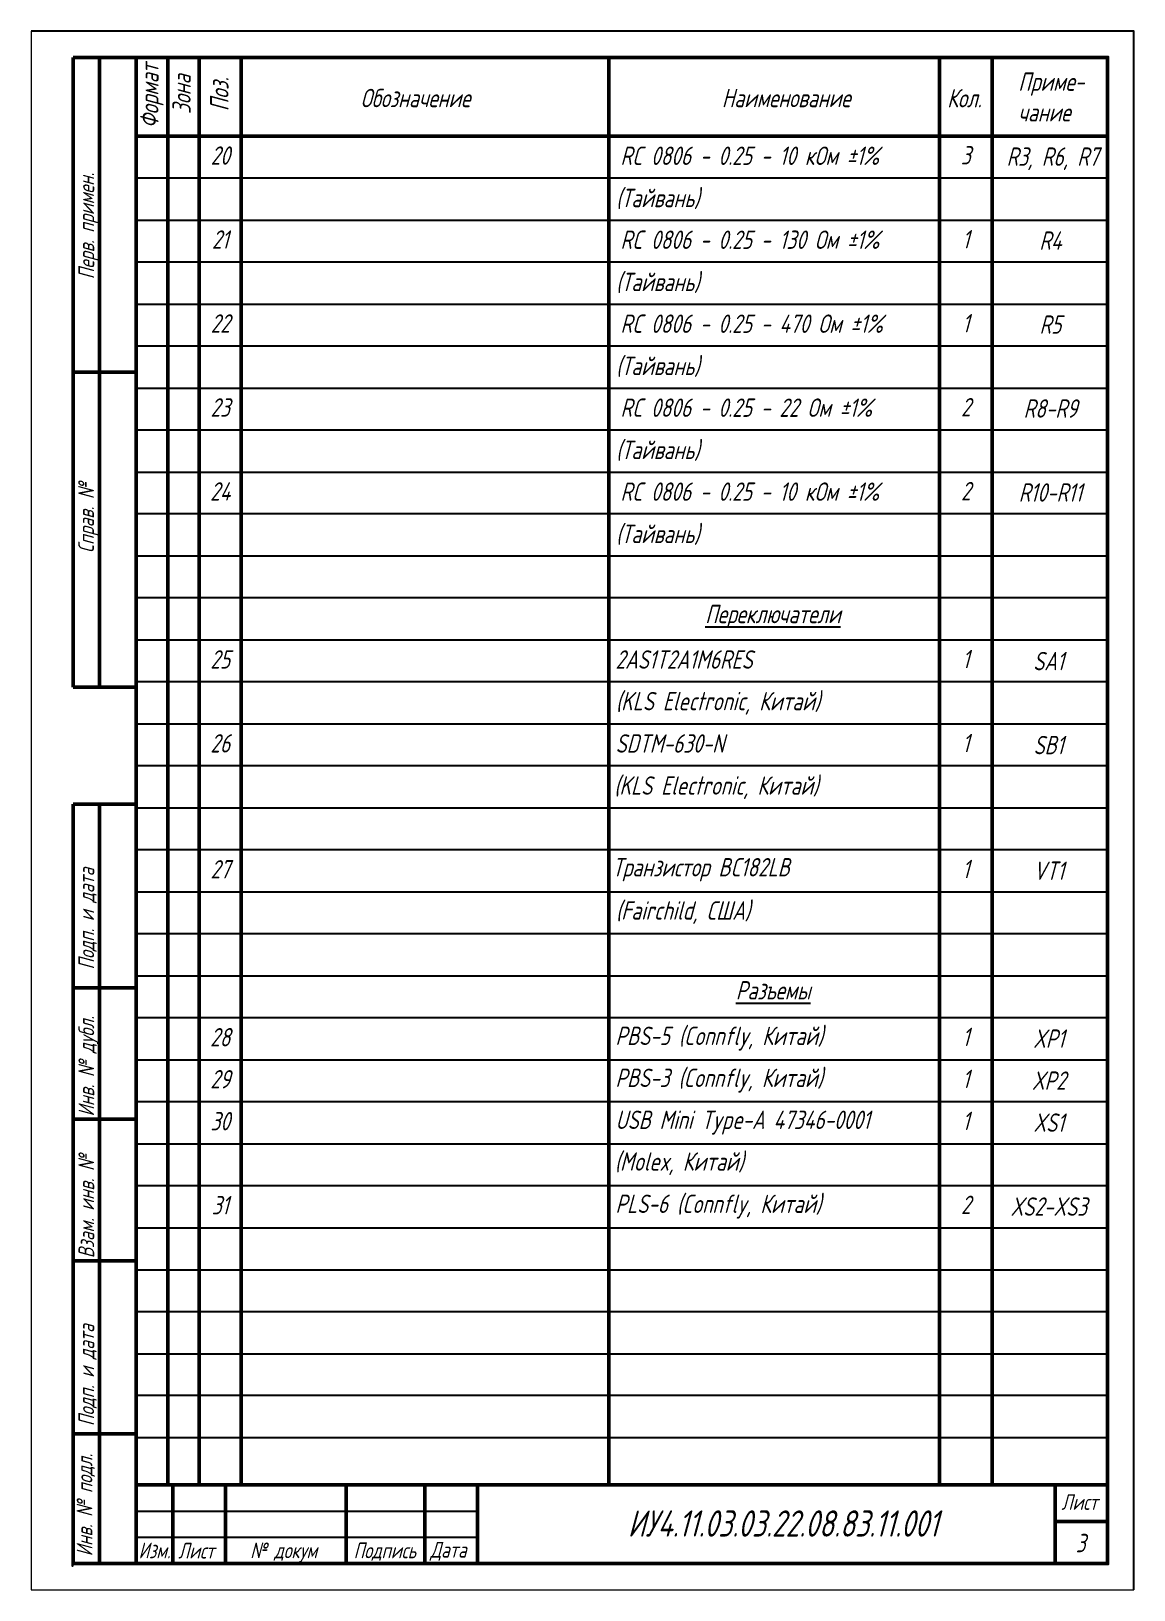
# Paper-space layout 'Лист3' of a CAD drawing. Header units: millimetres. Extents: x 0 to 210, y 0 to 297.
# The model-space entities are those that its viewports show. They can reach past a viewport. Long polylines and large blocks are cut down to what shows.
import ezdxf

# ---------------------------------------------------------------- set-up
doc = ezdxf.new("R2010")
doc.units = ezdxf.units.MM
doc.layers.add('FORM', color=7, linetype='Continuous')
doc.layers.add('NEVIDIM', color=1, linetype='Continuous')
doc.styles.get("Standard").update_dxf_attribs({"font": '', "width": 0.8, "oblique": 15})
doc.styles.get('Standard').set_extended_font_data('GOST type B')

msp = doc.modelspace()

# ---------------------------------------------------------------- linework, layer by layer
at = {"color": 0, "lineweight": 50}
for p, q in [((7851.76, 6771.21), (7851.76, 6891.21)), ((7856.76, 6771.21), (7856.76, 6891.21)), ((7851.76, 6831.21), (7863.76, 6831.21)), ((7863.76, 6771.21), (7851.76, 6771.21)), ((7863.76, 6748.91), (7851.76, 6748.91)), ((7856.76, 6748.91), (7856.76, 6603.91)), ((7851.76, 6713.91), (7863.76, 6713.91)), ((7863.76, 6688.91), (7851.76, 6688.91)), ((7851.76, 6661.91), (7863.76, 6661.91)), ((7863.76, 6628.91), (7851.76, 6628.91))]:
    msp.add_line(p, q, dxfattribs=at)
at = {"lineweight": 50}
for p, q in [((8048.76, 6891.21), (7851.76, 6891.21)), ((7863.76, 6604.21), (7863.76, 6891.21)), ((8048.76, 6891.21), (8048.76, 6604.21)), ((7851.76, 6748.91), (7851.76, 6603.91)), ((7863.76, 6619.21), (8048.76, 6619.21)), ((8038.76, 6604.21), (8038.76, 6619.21))]:
    msp.add_line(p, q, dxfattribs=at)
at = {"color": 0}
msp.add_line((7851.76, 6748.91), (7851.76, 6748.91), dxfattribs=at)
at = {"layer": 'FORM', "color": 0, "lineweight": 50}
for p, q in [((7869.76, 6891.21), (7869.76, 6619.21)), ((7875.76, 6891.21), (7875.76, 6619.21)), ((7883.76, 6891.21), (7883.76, 6619.21)), ((7953.76, 6891.21), (7953.76, 6619.21)), ((8016.76, 6619.21), (8016.76, 6891.21)), ((8026.76, 6619.21), (8026.76, 6891.21)), ((7863.76, 6876.21), (8048.76, 6876.21)), ((7870.76, 6604.21), (7870.76, 6619.21)), ((7880.76, 6619.21), (7880.76, 6604.21)), ((7903.76, 6604.21), (7903.76, 6619.21)), ((7918.76, 6619.21), (7918.76, 6604.21)), ((7928.76, 6604.21), (7928.76, 6619.21)), ((8048.76, 6612.21), (8038.76, 6612.21)), ((8048.76, 6604.21), (7851.76, 6604.21))]:
    msp.add_line(p, q, dxfattribs=at)
at = {"layer": 'FORM', "color": 0, "lineweight": 25}
for p, q in [((8048.76, 6868.21), (7863.76, 6868.21)), ((7863.76, 6860.21), (8048.76, 6860.21)), ((8048.76, 6852.21), (7863.76, 6852.21)), ((7863.76, 6844.21), (8048.76, 6844.21)), ((8048.76, 6836.21), (7863.76, 6836.21)), ((7863.76, 6828.21), (8048.76, 6828.21)), ((8048.76, 6820.21), (7863.76, 6820.21)), ((7863.76, 6812.21), (8048.76, 6812.21)), ((8048.76, 6804.21), (7863.76, 6804.21)), ((7863.76, 6796.21), (8048.76, 6796.21)), ((8048.76, 6788.21), (7863.76, 6788.21)), ((7863.76, 6780.21), (8048.76, 6780.21)), ((8048.76, 6772.21), (7863.76, 6772.21)), ((7863.76, 6764.21), (8048.76, 6764.21)), ((8048.76, 6756.21), (7863.76, 6756.21)), ((7863.76, 6748.21), (8048.76, 6748.21)), ((8048.76, 6740.21), (7863.76, 6740.21)), ((7863.76, 6732.21), (8048.76, 6732.21)), ((8048.76, 6724.21), (7863.76, 6724.21)), ((7863.76, 6716.21), (8048.76, 6716.21)), ((8048.76, 6708.21), (7863.76, 6708.21)), ((7863.76, 6700.21), (8048.76, 6700.21)), ((8048.76, 6692.21), (7863.76, 6692.21)), ((7863.76, 6684.21), (8048.76, 6684.21)), ((8048.76, 6676.21), (7863.76, 6676.21)), ((7863.76, 6668.21), (8048.76, 6668.21)), ((7863.76, 6660.21), (8048.76, 6660.21)), ((8048.76, 6652.21), (7863.76, 6652.21)), ((7863.76, 6644.21), (8048.76, 6644.21)), ((8048.76, 6636.21), (7863.76, 6636.21)), ((7863.76, 6628.21), (8048.76, 6628.21)), ((7863.76, 6614.21), (7928.76, 6614.21)), ((7928.76, 6609.21), (7863.76, 6609.21))]:
    msp.add_line(p, q, dxfattribs=at)
at = {"layer": 'FORM', "color": 0}
msp.add_lwpolyline([(7843.76, 6599.21), (8053.76, 6599.21), (8053.76, 6896.21), (7843.76, 6896.21)], close=True, dxfattribs=at)
at = {"layer": 'NEVIDIM', "color": 0, "linetype": 'Continuous'}
for p in [(8048.86, 6891.31), (7851.66, 6603.81), (8048.86, 6604.11)]:
    msp.add_point(p, dxfattribs=at)

# ---------------------------------------------------------------- texts
at = {"color": 0, "oblique": 15, "width": 0.8}
for s, p in [('Перв. примен.', (7855.76, 6848.95)), ('Подп. и дата', (7855.76, 6717.41)), ('Инв. № дубл.', (7855.76, 6689.41)), ('Взам. инв. №', (7855.76, 6662.41)), ('Подп. и дата', (7855.76, 6630.41))]:
    msp.add_text(s, height=3, rotation=90, dxfattribs=at).set_placement(p)
for s, p in [('Лист', (8039.98, 6614.44)), ('Дата', (7919.76, 6605.34)), ('Изм.', (7864.21, 6605.22)), ('Лист', (7871.76, 6605.17)), ('№ докум', (7885.47, 6605.23)), ('Подпись', (7905.17, 6605.22))]:
    msp.add_text(s, height=3, dxfattribs=at).set_placement(p)
at = {"attachment_point": 1, "rotation": 90}
for s, width, gutter_width, heights, insert, char_height in [('\\pxqc;Формат', 8, 25, [0], (7864.52, 6879.86), 3.5), ('\\pxqc;Зона', 8, 25, [0], (7870.65, 6880.18), 3.5), ('\\pxqc;Поз.', 8, 25, [0], (7877.86, 6880.18), 3.5), ('Справ. №', 26.3521, 25, [12.33], (7852.72, 6796.79), 3), ('Инв. № подл.', 22.3068, 12.5, [1.07], (7852.42, 6605.6), 3)]:
    msp.add_mtext_dynamic_manual_height_columns(s, width=width, gutter_width=gutter_width, heights=heights, dxfattribs=dict(at, insert=insert, char_height=char_height))
at = {"char_height": 3.5, "attachment_point": 1}
for s, width, heights, insert in [('Приме-\\Pчание', 48.3453, [0], (8031.75, 6888.34)), ('\\pxqc;Обозначение', 71.7299, [0], (7881.07, 6885.22)), ('\\pxqc;Наименование', 71.7299, [0], (7951.67, 6885.22)), ('Кол.', 5.3745, [0], (8018.21, 6885.19)), ('\\pxqc;20', 8, [0], (7875.76, 6874.26)), ('RC 0806 - 0.25 - 10 кОм %%P1%  ', 109.816, [0], (7955.99, 6874.22)), ('\\pxqc;3', 10, [0], (8016.76, 6874.32)), ('\\pxqc;R3, R6, R7', 20.5058, [9.24], (8028.04, 6874.06)), ('\\pxqc;21', 8, [0], (7875.76, 6858.26)), ('RC 0806 - 0.25 - 130 Ом %%P1%  ', 109.816, [0], (7955.99, 6858.22)), ('\\pxqc;1', 10, [0], (8016.76, 6858.32)), ('\\pxqc;R4', 19.6684, [0], (8028.04, 6858.06)), ('\\pxqc;22', 8, [0], (7875.76, 6842.26)), ('RC 0806 - 0.25 - 470 Ом %%P1%  ', 109.816, [0], (7955.99, 6842.22)), ('\\pxqc;1', 10, [0], (8016.76, 6842.32)), ('\\pxqc;R5', 19.6684, [0], (8028.04, 6842.06)), ('\\pxqc;23', 8, [0], (7875.76, 6826.26)), ('RC 0806 - 0.25 - 22 Ом %%P1%  ', 109.816, [0], (7955.99, 6826.22)), ('\\pxqc;2', 10, [0], (8016.76, 6826.32)), ('\\pxqc;R8-R9', 19.6684, [0], (8028.04, 6826.06)), ('\\pxqc;24', 8, [0], (7875.76, 6810.26)), ('RC 0806 - 0.25 - 10 кОм %%P1%  ', 109.816, [0], (7955.99, 6810.22)), ('\\pxqc;2', 10, [0], (8016.76, 6810.32)), ('\\pxqc;R10-R11', 19.6684, [0], (8028.04, 6810.06)), ('\\pxqc;{\\LПереключатели}', 63.071, [7.59], (7953.49, 6786.9)), ('\\pxqc;25', 8, [0], (7875.76, 6778.26)), ('2AS1T2A1M6RES', 109.816, [0], (7955.05, 6778.23)), ('\\pxqc;1', 10, [0], (8016.76, 6778.32)), ('\\pxqc;SA1', 19.6684, [0], (8027.68, 6777.93)), ('\\pxqc;26', 8, [0], (7875.76, 6762.26)), ('SDTM-630-N ', 109.816, [0], (7955.05, 6762.23)), ('\\pxqc;1', 10, [0], (8016.76, 6762.32)), ('\\pxqc;SB1', 19.6684, [0], (8027.68, 6761.93)), ('\\pxqc;27', 8, [0], (7875.76, 6738.26)), ('Транзистор BC182LB ', 109.816, [0], (7954.48, 6738.65)), ('\\pxqc;1', 10, [0], (8016.76, 6738.32)), ('\\pxqc;VT1', 19.6684, [0], (8027.73, 6737.99)), ('\\pxqc;{\\LРазъемы}', 63.1704, [7.59], (7953.48, 6715.2)), ('\\pxqc;28', 8, [0], (7875.76, 6706.26)), ('PBS-5 (Connfly, Китай)', 109.816, [0], (7955.04, 6706.52)), ('\\pxqc;1', 10, [0], (8016.76, 6706.32)), ('\\pxqc;XP1', 19.6684, [0], (8027.73, 6705.99)), ('\\pxqc;29', 8, [0], (7875.76, 6698.26)), ('PBS-3 (Connfly, Китай)', 109.816, [0], (7955.04, 6698.52)), ('\\pxqc;1', 10, [0], (8016.76, 6698.32)), ('\\pxqc;XP2', 19.6684, [0], (8027.73, 6697.99)), ('\\pxqc;30', 8, [0], (7875.76, 6690.26)), ('USB Mini Type-A 47346-0001 ', 109.816, [0], (7955.04, 6690.52)), ('\\pxqc;1', 10, [0], (8016.76, 6690.32)), ('\\pxqc;XS1', 19.6684, [0], (8027.73, 6689.99)), ('\\pxqc;31', 8, [0], (7875.76, 6674.26)), ('PLS-6 (Connfly, Китай)', 109.816, [0], (7955.04, 6674.52)), ('\\pxqc;2', 10, [0], (8016.76, 6674.32)), ('\\pxqc;XS2-XS3', 19.6684, [0], (8027.73, 6673.99)), ('\\pxqc;3', 10.0561, [0], (8038.59, 6609.87))]:
    msp.add_mtext_dynamic_manual_height_columns(s, width=width, gutter_width=25, heights=heights, dxfattribs=dict(at, insert=insert))
for s, insert, char_height, width, attachment_point in [('(Тайвань)', (7955.16, 6866.17), 3.5, 19.7118, 1), ('(Тайвань)', (7955.16, 6850.17), 3.5, 19.7118, 1), ('(Тайвань)', (7955.16, 6834.17), 3.5, 19.7118, 1), ('(Тайвань)', (7955.16, 6818.17), 3.5, 19.7118, 1), ('(Тайвань)', (7955.16, 6802.17), 3.5, 19.7118, 1), ('(KLS Electronic, Китай)', (7955.12, 6770.3), 3.5, 44.4589, 1), ('(KLS Electronic, Китай)', (7954.79, 6754.22), 3.5, 44.4589, 1), ('(Fairchild, США)', (7955.13, 6730.41), 3.5, 29.9109, 1), ('(Molex, Китай)', (7954.91, 6682.58), 3.5, 28.7363, 1), ('{\\C0;ИУ4.11.03.03.22.08.83.11.001}', (7986.96, 6611.85), 5, 129.4139, 5)]:
    msp.add_mtext(s, dxfattribs=dict(insert=insert, char_height=char_height, width=width, attachment_point=attachment_point))

psp = doc.layouts.new('Лист3')

# ---------------------------------------------------------------- viewports
at = {"layer": '0'}
psp.add_viewport(center=(104.7, 148.2), size=(210, 297), view_center_point=(7948.76, 6747.71), view_height=297, dxfattribs=at)

doc.saveas('drawing.dxf')
